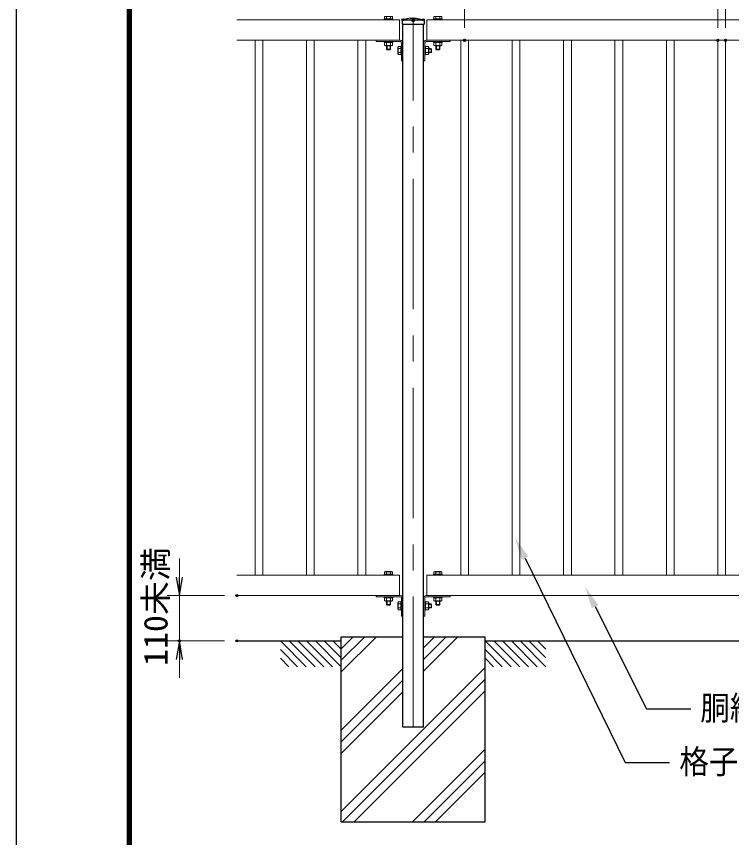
# Model space of a CAD drawing. Units: millimetres, scale not verified. Extents: x -4200 to 4200, y -2970 to 2970.
# Drawn here: x -4200 to -2461, y -1141 to 855 of the extents above; entities that cross this region are included whole.
import ezdxf
from ezdxf.enums import TextEntityAlignment as Align

# ---------------------------------------------------------------- set-up
doc = ezdxf.new("R2010")
doc.units = ezdxf.units.MM
doc.header["$LTSCALE"] = 10
doc.header["$PDMODE"] = 32
doc.header["$PDSIZE"] = 5
doc.linetypes.add('USER2', pattern=[1.125, 0.75, -0.125, 0.125, -0.125])
doc.linetypes.add('USER3', pattern=[50.8, 31.75, -6.35, 6.35, -6.35])
for name, color, linetype, lineweight in [('0-0_D-STR-TXT', 7, 'Continuous', 25), ('0-3_D-STR2', 7, 'Continuous', 13), ('0-4_D-STR3', 3, 'Continuous', 13), ('0-5_D-STR1', 1, 'Continuous', 25), ('0-6_D-BMK', 2, 'USER2', 13), ('0-7_D-STR-DIM', 7, 'Continuous', 13), ('0-8_0', 7, 'Continuous', 25), ('0-A_D-BGD', 7, 'Continuous', 25), ('0-B_D-STR4', 7, 'Continuous', 25), ('0-D_D-TTL', 7, 'Continuous', 25)]:
    doc.layers.add(name, color=color, linetype=linetype, lineweight=lineweight)
doc.layers.add('0-9_Defpoints', color=8, linetype='Continuous')
doc.styles.add('ＭＳ ゴシック', font='')
doc.styles.add('ＭＳ Ｐゴシック', font='')
doc.styles.get('ＭＳ ゴシック').set_extended_font_data('MS Gothic')
doc.styles.get('ＭＳ Ｐゴシック').set_extended_font_data('MS PGothic')

# ---------------------------------------------------------------- blocks, each defined once
blk = doc.blocks.new('DARROWS')
at = {"layer": '0-8_0'}
blk.add_line((0, 0), (-9.991, 0), dxfattribs=at)
blk.add_lwpolyline([(-10, -1.667), (0, 0), (-10, 1.667)], dxfattribs=at)
blk = doc.blocks.new('MLeader10')
at = {"layer": '0-0_D-STR-TXT'}
blk.add_lwpolyline([(-2792.69, -579.47), (-2667.77, -828.08), (-2559.77, -828.08)], dxfattribs=at)
blk.add_solid([(-2800.73, -583.51), (-2784.64, -575.43), (-2816.93, -531.21)], dxfattribs=at)
at = {"layer": '0-0_D-STR-TXT', "style": 'ＭＳ Ｐゴシック', "width": 0.9}
blk.add_text('胴縁\u3000□', height=58.56, dxfattribs=at).set_placement((-2537.09, -872.59), align=Align.BOTTOM_LEFT)
at = {"layer": '0-0_D-STR-TXT', "style": 'ＭＳ ゴシック'}
blk.add_text('50X50X2.3', height=51.95, dxfattribs=at).set_placement((-2249.38, -871.32), align=Align.BOTTOM_LEFT)
blk = doc.blocks.new('MLeader11')
at = {"layer": '0-0_D-STR-TXT'}
blk.add_lwpolyline([(-2963.17, -461.55), (-2719.99, -958.29), (-2611.99, -958.29)], dxfattribs=at)
blk.add_solid([(-2971.25, -465.51), (-2955.08, -457.6), (-2986.91, -413.05)], dxfattribs=at)
at = {"layer": '0-0_D-STR-TXT', "style": 'ＭＳ Ｐゴシック', "width": 0.9}
blk.add_text('格子\u3000□', height=58.56, dxfattribs=at).set_placement((-2588.06, -1002.96), align=Align.BOTTOM_LEFT)
at = {"layer": '0-0_D-STR-TXT', "style": 'ＭＳ ゴシック'}
blk.add_text('19X19X1.6', height=51.95, dxfattribs=at).set_placement((-2300.35, -1001.69), align=Align.BOTTOM_LEFT)

msp = doc.modelspace()

# ---------------------------------------------------------------- linework, layer by layer
at = {"layer": '0-3_D-STR2'}
for p, q in [((-3663.9, 847.39), (-3268.01, 847.39)), ((-3268.01, 797.39), (-3268.01, 847.39)), ((-3202.01, 847.39), (-1268.01, 847.39)), ((-3202.01, 797.39), (-3202.01, 847.39)), ((-3663.9, 797.39), (-3267.01, 797.39)), ((-3619.51, -502.61), (-3619.51, 797.39)), ((-3600.51, -502.61), (-3600.51, 797.39)), ((-3494.51, -502.61), (-3494.51, 797.39)), ((-3475.51, -502.61), (-3475.51, 797.39)), ((-3369.51, -502.61), (-3369.51, 797.39)), ((-3350.51, -502.61), (-3350.51, 797.39)), ((-3202.01, 797.39), (-1268.01, 797.39)), ((-3119.51, -502.61), (-3119.51, 797.39)), ((-3100.51, -502.61), (-3100.51, 797.39)), ((-2994.51, -502.61), (-2994.51, 797.39)), ((-2975.51, -502.61), (-2975.51, 797.39)), ((-2869.51, -502.61), (-2869.51, 797.39)), ((-2850.51, -502.61), (-2850.51, 797.39)), ((-2744.51, -502.61), (-2744.51, 797.39)), ((-2725.51, -502.61), (-2725.51, 797.39)), ((-2619.51, -502.61), (-2619.51, 797.39)), ((-2600.51, -502.61), (-2600.51, 797.39)), ((-2494.51, -502.61), (-2494.51, 797.39)), ((-2475.51, -502.61), (-2475.51, 797.39)), ((-3663.9, -502.61), (-3268.01, -502.61)), ((-3268.01, -552.61), (-3268.01, -502.61)), ((-3202.01, -502.61), (-1268.01, -502.61)), ((-3202.01, -552.61), (-3202.01, -502.61)), ((-3663.9, -552.61), (-3267.01, -552.61)), ((-3202.01, -552.61), (-1268.01, -552.61))]:
    msp.add_line(p, q, dxfattribs=at)
at = {"layer": '0-4_D-STR3'}
for p, q in [((-3305.51, 847.39), (-3305.51, 849.39)), ((-3284.51, 849.39), (-3305.51, 849.39)), ((-3284.51, 847.39), (-3305.51, 847.39)), ((-3304.81, 855.49), (-3304.81, 849.39)), ((-3285.21, 855.49), (-3304.81, 855.49)), ((-3285.21, 849.39), (-3304.81, 849.39)), ((-3299.9, 855.49), (-3299.9, 849.39)), ((-3290.11, 855.49), (-3290.11, 849.39)), ((-3285.21, 855.49), (-3285.21, 849.39)), ((-3284.51, 847.39), (-3284.51, 849.39)), ((-3185.51, 847.39), (-3185.51, 849.39)), ((-3185.51, 849.39), (-3164.51, 849.39)), ((-3185.51, 847.39), (-3164.51, 847.39)), ((-3184.81, 855.49), (-3184.81, 849.39)), ((-3165.21, 855.49), (-3184.81, 855.49)), ((-3165.21, 849.39), (-3184.81, 849.39)), ((-3179.9, 855.49), (-3179.9, 849.39)), ((-3170.11, 855.49), (-3170.11, 849.39)), ((-3165.21, 855.49), (-3165.21, 849.39)), ((-3164.51, 847.39), (-3164.51, 849.39)), ((-3325.01, 797.39), (-3266.41, 797.39)), ((-3325.01, 797.39), (-3325.01, 794.19)), ((-3325.01, 794.19), (-3266.41, 794.19)), ((-3305.51, 792.19), (-3305.51, 794.19)), ((-3284.51, 794.19), (-3305.51, 794.19)), ((-3284.51, 792.19), (-3305.51, 792.19)), ((-3285.21, 792.19), (-3304.81, 792.19)), ((-3304.81, 785.08), (-3304.81, 792.19)), ((-3285.21, 785.08), (-3304.81, 785.08)), ((-3287.66, 784.19), (-3302.35, 784.19)), ((-3300.01, 792.19), (-3300.01, 785)), ((-3300.01, 784.19), (-3300.01, 775.89)), ((-3299.9, 785.08), (-3299.9, 792.19)), ((-3298.71, 784.19), (-3298.71, 774.59)), ((-3291.31, 784.19), (-3291.31, 774.59)), ((-3290.11, 785.08), (-3290.11, 792.19)), ((-3287.66, 784.19), (-3290.11, 784.19)), ((-3290.01, 792.19), (-3290.01, 785)), ((-3290.01, 784.19), (-3290.01, 775.89)), ((-3285.21, 785.08), (-3285.21, 792.19)), ((-3284.51, 792.19), (-3284.51, 794.19)), ((-3272.21, 765.04), (-3272.21, 779.73)), ((-3271.31, 782.19), (-3265.21, 782.19)), ((-3271.31, 762.59), (-3271.31, 782.19)), ((-3266.41, 797.39), (-3268.01, 797.39)), ((-3263.21, 782.89), (-3265.21, 782.89)), ((-3265.21, 761.89), (-3265.21, 782.89)), ((-3265.21, 762.59), (-3265.21, 782.19)), ((-3263.21, 790.99), (-3263.21, 747.39)), ((-3263.21, 761.89), (-3263.21, 782.89)), ((-3260.01, 790.99), (-3260.01, 747.39)), ((-3210.01, 790.99), (-3210.01, 747.39)), ((-3206.81, 790.99), (-3206.81, 747.39)), ((-3204.81, 782.89), (-3206.81, 782.89)), ((-3206.81, 761.89), (-3206.81, 782.89)), ((-3204.81, 761.89), (-3204.81, 782.89)), ((-3204.81, 762.59), (-3204.81, 782.19)), ((-3197.7, 782.19), (-3204.81, 782.19)), ((-3145.01, 797.39), (-3203.61, 797.39)), ((-3203.61, 797.39), (-3202.01, 797.39)), ((-3145.01, 794.19), (-3203.61, 794.19)), ((-3197.7, 762.59), (-3197.7, 782.19)), ((-3196.81, 765.04), (-3196.81, 779.73)), ((-3185.51, 792.19), (-3185.51, 794.19)), ((-3185.51, 794.19), (-3164.51, 794.19)), ((-3185.51, 792.19), (-3164.51, 792.19)), ((-3184.81, 792.19), (-3165.21, 792.19)), ((-3184.81, 785.08), (-3184.81, 792.19)), ((-3184.81, 785.08), (-3165.21, 785.08)), ((-3182.35, 784.19), (-3167.66, 784.19)), ((-3182.35, 784.19), (-3179.9, 784.19)), ((-3180.01, 784.19), (-3180.01, 775.89)), ((-3179.9, 785.08), (-3179.9, 792.19)), ((-3178.71, 784.19), (-3178.71, 774.59)), ((-3171.31, 784.19), (-3171.31, 774.59)), ((-3170.11, 785.08), (-3170.11, 792.19)), ((-3170.01, 784.19), (-3170.01, 775.89)), ((-3165.21, 785.08), (-3165.21, 792.19)), ((-3164.51, 792.19), (-3164.51, 794.19)), ((-3145.01, 797.39), (-3145.01, 794.19)), ((-3290.01, 775.89), (-3300.01, 775.89)), ((-3300.01, 775.89), (-3298.51, 774.39)), ((-3291.51, 774.39), (-3298.51, 774.39)), ((-3290.01, 775.89), (-3291.51, 774.39)), ((-3272.21, 765.04), (-3272.21, 767.5)), ((-3271.31, 777.28), (-3265.21, 777.28)), ((-3271.31, 767.5), (-3265.21, 767.5)), ((-3271.31, 762.59), (-3265.21, 762.59)), ((-3263.21, 761.89), (-3265.21, 761.89)), ((-3204.81, 761.89), (-3206.81, 761.89)), ((-3197.7, 777.28), (-3204.81, 777.28)), ((-3197.7, 767.5), (-3204.81, 767.5)), ((-3197.7, 762.59), (-3204.81, 762.59)), ((-3196.81, 777.39), (-3191.71, 777.39)), ((-3196.81, 776.09), (-3190.41, 776.09)), ((-3196.81, 768.69), (-3190.41, 768.69)), ((-3196.81, 765.04), (-3196.81, 767.5)), ((-3196.81, 767.39), (-3191.71, 767.39)), ((-3191.71, 767.39), (-3191.71, 777.39)), ((-3191.71, 777.39), (-3190.21, 775.89)), ((-3191.71, 767.39), (-3190.21, 768.89)), ((-3190.21, 768.89), (-3190.21, 775.89)), ((-3170.01, 775.89), (-3180.01, 775.89)), ((-3180.01, 775.89), (-3178.51, 774.39)), ((-3171.51, 774.39), (-3178.51, 774.39)), ((-3170.01, 775.89), (-3171.51, 774.39)), ((-3263.21, 747.39), (-3260.01, 747.39)), ((-3206.81, 747.39), (-3210.01, 747.39)), ((-3304.81, -494.51), (-3304.81, -500.61)), ((-3285.21, -494.51), (-3304.81, -494.51)), ((-3287.66, -493.61), (-3302.35, -493.61)), ((-3299.9, -494.51), (-3299.9, -500.61)), ((-3287.66, -493.61), (-3290.11, -493.61)), ((-3290.11, -494.51), (-3290.11, -500.61)), ((-3285.21, -494.51), (-3285.21, -500.61)), ((-3184.81, -494.51), (-3184.81, -500.61)), ((-3165.21, -494.51), (-3184.81, -494.51)), ((-3167.66, -493.61), (-3182.35, -493.61)), ((-3179.9, -494.51), (-3179.9, -500.61)), ((-3167.66, -493.61), (-3170.11, -493.61)), ((-3170.11, -494.51), (-3170.11, -500.61)), ((-3165.21, -494.51), (-3165.21, -500.61)), ((-3305.51, -502.61), (-3305.51, -500.61)), ((-3284.51, -500.61), (-3305.51, -500.61)), ((-3284.51, -502.61), (-3305.51, -502.61)), ((-3285.21, -500.61), (-3304.81, -500.61)), ((-3284.51, -502.61), (-3284.51, -500.61)), ((-3185.51, -502.61), (-3185.51, -500.61)), ((-3185.51, -500.61), (-3164.51, -500.61)), ((-3185.51, -502.61), (-3164.51, -502.61)), ((-3165.21, -500.61), (-3184.81, -500.61)), ((-3164.51, -502.61), (-3164.51, -500.61)), ((-3325.01, -552.61), (-3266.41, -552.61)), ((-3325.01, -552.61), (-3325.01, -555.81)), ((-3325.01, -555.81), (-3266.41, -555.81)), ((-3305.51, -557.81), (-3305.51, -555.81)), ((-3284.51, -555.81), (-3305.51, -555.81)), ((-3284.51, -557.81), (-3305.51, -557.81)), ((-3285.21, -557.81), (-3304.81, -557.81)), ((-3304.81, -564.92), (-3304.81, -557.81)), ((-3299.9, -564.92), (-3299.9, -557.81)), ((-3290.11, -564.92), (-3290.11, -557.81)), ((-3285.21, -564.92), (-3285.21, -557.81)), ((-3284.51, -557.81), (-3284.51, -555.81)), ((-3145.01, -552.61), (-3203.61, -552.61)), ((-3145.01, -555.81), (-3203.61, -555.81)), ((-3185.51, -557.81), (-3185.51, -555.81)), ((-3185.51, -555.81), (-3164.51, -555.81)), ((-3185.51, -557.81), (-3164.51, -557.81)), ((-3184.81, -557.81), (-3165.21, -557.81)), ((-3184.81, -564.92), (-3184.81, -557.81)), ((-3179.9, -564.92), (-3179.9, -557.81)), ((-3170.11, -564.92), (-3170.11, -557.81)), ((-3165.21, -564.92), (-3165.21, -557.81)), ((-3164.51, -557.81), (-3164.51, -555.81)), ((-3145.01, -552.61), (-3145.01, -555.81)), ((-3285.21, -564.92), (-3304.81, -564.92)), ((-3287.66, -565.81), (-3302.35, -565.81)), ((-3300.01, -565.81), (-3300.01, -574.11)), ((-3290.01, -574.11), (-3300.01, -574.11)), ((-3300.01, -574.11), (-3298.51, -575.61)), ((-3298.71, -565.81), (-3298.71, -575.41)), ((-3291.51, -575.61), (-3298.51, -575.61)), ((-3290.01, -574.11), (-3291.51, -575.61)), ((-3291.31, -565.81), (-3291.31, -575.41)), ((-3287.66, -565.81), (-3290.11, -565.81)), ((-3290.01, -565.81), (-3290.01, -574.11)), ((-3272.21, -584.96), (-3272.21, -570.27)), ((-3271.31, -567.81), (-3265.21, -567.81)), ((-3271.31, -587.41), (-3271.31, -567.81)), ((-3271.31, -572.72), (-3265.21, -572.72)), ((-3263.21, -567.11), (-3265.21, -567.11)), ((-3265.21, -588.11), (-3265.21, -567.11)), ((-3265.21, -587.41), (-3265.21, -567.81)), ((-3263.21, -559.01), (-3263.21, -602.61)), ((-3263.21, -588.11), (-3263.21, -567.11)), ((-3260.01, -559.01), (-3260.01, -602.61)), ((-3210.01, -559.01), (-3210.01, -602.61)), ((-3206.81, -559.01), (-3206.81, -602.61)), ((-3204.81, -567.11), (-3206.81, -567.11)), ((-3206.81, -588.11), (-3206.81, -567.11)), ((-3204.81, -588.11), (-3204.81, -567.11)), ((-3204.81, -587.41), (-3204.81, -567.81)), ((-3197.7, -567.81), (-3204.81, -567.81)), ((-3197.7, -572.72), (-3204.81, -572.72)), ((-3197.7, -587.41), (-3197.7, -567.81)), ((-3196.81, -584.96), (-3196.81, -570.27)), ((-3196.81, -572.61), (-3191.71, -572.61)), ((-3196.81, -573.91), (-3190.41, -573.91)), ((-3191.71, -582.61), (-3191.71, -572.61)), ((-3191.71, -572.61), (-3190.21, -574.11)), ((-3190.21, -581.11), (-3190.21, -574.11)), ((-3184.81, -564.92), (-3165.21, -564.92)), ((-3182.35, -565.81), (-3167.66, -565.81)), ((-3182.35, -565.81), (-3179.9, -565.81)), ((-3180.01, -565.81), (-3180.01, -574.11)), ((-3170.01, -574.11), (-3180.01, -574.11)), ((-3180.01, -574.11), (-3178.51, -575.61)), ((-3178.71, -565.81), (-3178.71, -575.41)), ((-3171.51, -575.61), (-3178.51, -575.61)), ((-3170.01, -574.11), (-3171.51, -575.61)), ((-3171.31, -565.81), (-3171.31, -575.41)), ((-3170.01, -565.81), (-3170.01, -574.11)), ((-3272.21, -584.96), (-3272.21, -582.5)), ((-3271.31, -582.5), (-3265.21, -582.5)), ((-3271.31, -587.41), (-3265.21, -587.41)), ((-3263.21, -588.11), (-3265.21, -588.11)), ((-3204.81, -588.11), (-3206.81, -588.11)), ((-3197.7, -582.5), (-3204.81, -582.5)), ((-3197.7, -587.41), (-3204.81, -587.41)), ((-3196.81, -581.31), (-3190.41, -581.31)), ((-3196.81, -584.96), (-3196.81, -582.5)), ((-3196.81, -582.61), (-3191.71, -582.61)), ((-3191.71, -582.61), (-3190.21, -581.11)), ((-3263.21, -602.61), (-3260.01, -602.61)), ((-3206.81, -602.61), (-3210.01, -602.61))]:
    msp.add_line(p, q, dxfattribs=at)
for centre, radius, start, end in [((-3302.35, 788), 3.81, 229.92558, 310.07442), ((-3295.01, 798.01), 13.82, 249.26918, 290.73082), ((-3287.66, 788), 3.81, 229.92558, 310.07442), ((-3268.39, 779.73), 3.81, 139.92558, 220.07442), ((-3266.41, 790.99), 6.4, 0, 90), ((-3266.41, 790.99), 3.2, 0, 90), ((-3203.61, 790.99), 6.4, 90, 180), ((-3203.61, 790.99), 3.2, 90, 180), ((-3200.62, 779.73), 3.81, 319.92558, 40.07442), ((-3182.35, 788), 3.81, 229.92558, 310.07442), ((-3175.01, 798.01), 13.82, 249.26918, 290.73082), ((-3167.66, 788), 3.81, 229.92558, 310.07442), ((-3258.38, 772.39), 13.82, 159.26918, 200.73082), ((-3268.39, 765.04), 3.81, 139.92558, 220.07442), ((-3210.63, 772.39), 13.82, 339.26918, 20.73082), ((-3200.62, 765.04), 3.81, 319.92558, 40.07442), ((-3302.35, -497.42), 3.81, 49.92558, 130.07442), ((-3295.01, -507.43), 13.82, 69.26918, 110.73082), ((-3287.66, -497.42), 3.81, 49.92558, 130.07442), ((-3182.35, -497.42), 3.81, 49.92558, 130.07442), ((-3175.01, -507.43), 13.82, 69.26918, 110.73082), ((-3167.66, -497.42), 3.81, 49.92558, 130.07442), ((-3266.41, -559.01), 6.4, 0, 90), ((-3266.41, -559.01), 3.2, 0, 90), ((-3203.61, -559.01), 6.4, 90, 180), ((-3203.61, -559.01), 3.2, 90, 180), ((-3302.35, -562), 3.81, 229.92558, 310.07442), ((-3295.01, -551.99), 13.82, 249.26918, 290.73082), ((-3287.66, -562), 3.81, 229.92558, 310.07442), ((-3268.39, -570.27), 3.81, 139.92558, 220.07442), ((-3258.38, -577.61), 13.82, 159.26918, 200.73082), ((-3200.62, -570.27), 3.81, 319.92558, 40.07442), ((-3210.63, -577.61), 13.82, 339.26918, 20.73082), ((-3182.35, -562), 3.81, 229.92558, 310.07442), ((-3175.01, -551.99), 13.82, 249.26918, 290.73082), ((-3167.66, -562), 3.81, 229.92558, 310.07442), ((-3268.39, -584.96), 3.81, 139.92558, 220.07442), ((-3200.62, -584.96), 3.81, 319.92558, 40.07442)]:
    msp.add_arc(centre, radius, start, end, dxfattribs=at)
at = {"layer": '0-5_D-STR1'}
for p, q in [((-3261.85, 845.39), (-3262.01, 836.39)), ((-3242.51, 851.39), (-3260.3, 847.3)), ((-3260.01, 847.37), (-3260.01, 847.39)), ((-3260.01, 847.39), (-3210.01, 847.39)), ((-3260.01, 847.39), (-3210.01, 847.39)), ((-3242.51, 851.39), (-3227.51, 851.39)), ((-3227.51, 851.39), (-3209.71, 847.3)), ((-3210.01, 847.37), (-3210.01, 847.39)), ((-3208.16, 845.39), (-3208.01, 836.39)), ((-3262.01, 836.39), (-3208.01, 836.39)), ((-3260.01, -872.61), (-3260.01, 836.39)), ((-3210.01, -872.61), (-3210.01, 836.39)), ((-3210.01, -872.61), (-3260.01, -872.61))]:
    msp.add_line(p, q, dxfattribs=at)
for centre, start, end in [((-3259.85, 845.35), 102.93782, 179), ((-3210.16, 845.35), 1, 77.06218)]:
    msp.add_arc(centre, 2, start, end, dxfattribs=at)
at = {"layer": '0-6_D-BMK', "linetype": 'USER3'}
msp.add_line((-3235.01, -872.61), (-3235.01, 849.49), dxfattribs=at)
at = {"layer": '0-7_D-STR-DIM'}
for p, q in [((-3110.01, 827.39), (-3110.01, 1210.17)), ((-3110.01, 827.39), (-3110.01, 1210.17)), ((-2494.51, 827.39), (-2494.51, 1060.45)), ((-2475.51, 827.39), (-2475.51, 1060.45)), ((-2475.51, 827.39), (-2475.51, 1060.45))]:
    msp.add_line(p, q, dxfattribs=at)
at = {"layer": '0-7_D-STR-DIM', "color": 2, "lineweight": 18}
for p, q in [((-3803.59, -507.61), (-3803.59, -462.61)), ((-3803.59, -552.61), (-3803.59, -662.61)), ((-3803.59, -707.61), (-3803.59, -752.61))]:
    msp.add_line(p, q, dxfattribs=at)
at = {"layer": '0-7_D-STR-DIM', "color": 1, "lineweight": 18}
for p, q in [((-3693.9, -552.61), (-3833.59, -552.61)), ((-3693.9, -662.61), (-3833.59, -662.61))]:
    msp.add_line(p, q, dxfattribs=at)
at = {"layer": '0-9_Defpoints'}
for p in [(-3260.01, 847.39), (-3235.01, 849.49), (-3235.01, 844.49), (-3210.01, 847.39), (-3110.01, 797.39), (-2494.51, 797.39), (-2475.51, 797.39), (-2475.51, 797.39), (-3663.9, -552.61), (-3803.59, -662.61), (-3663.9, -662.61)]:
    msp.add_point(p, dxfattribs=at)
at = {"layer": '0-A_D-BGD'}
for p, q in [((-3663.9, -662.61), (-3410.01, -662.61)), ((-3557.73, -662.61), (-3494.86, -725.48)), ((-3536.52, -662.61), (-3473.65, -725.48)), ((-3515.3, -662.61), (-3452.43, -725.48)), ((-3494.09, -662.61), (-3431.22, -725.48)), ((-3472.88, -662.61), (-3410.01, -725.48)), ((-3451.66, -662.61), (-3410.01, -704.27)), ((-3430.45, -662.61), (-3410.01, -683.06)), ((-3060.01, -662.61), (-1410.01, -662.61)), ((-3060.01, -662.61), (-2997.13, -725.48)), ((-3038.79, -662.61), (-2975.92, -725.48)), ((-3017.58, -662.61), (-2954.71, -725.48)), ((-2996.37, -662.61), (-2933.5, -725.48)), ((-2975.15, -662.61), (-2912.28, -725.48)), ((-2953.94, -662.61), (-2912.28, -704.27)), ((-2932.73, -662.61), (-2912.28, -683.06)), ((-3557.73, -683.83), (-3516.07, -725.48)), ((-3060.01, -683.83), (-3018.35, -725.48)), ((-3557.73, -705.04), (-3537.28, -725.48)), ((-3060.01, -705.04), (-3039.56, -725.48))]:
    msp.add_line(p, q, dxfattribs=at)
at = {"layer": '0-B_D-STR4'}
for p, q in [((-3410.01, -652.61), (-3260.01, -652.61)), ((-3410.01, -1102.61), (-3410.01, -652.61)), ((-3410.01, -709.92), (-3352.7, -652.61)), ((-3410.01, -738.2), (-3324.42, -652.61)), ((-3410.01, -681.63), (-3380.99, -652.61)), ((-3210.01, -652.61), (-3060.01, -652.61)), ((-3210.01, -707.91), (-3154.71, -652.61)), ((-3210.01, -736.19), (-3126.43, -652.61)), ((-3210.01, -679.62), (-3184, -653.62)), ((-3060.01, -1102.61), (-3060.01, -652.61)), ((-3410.01, -1077.61), (-3060.01, -727.61)), ((-3410.01, -879.62), (-3260.01, -729.62)), ((-3410.01, -907.91), (-3260.01, -757.91)), ((-3406.72, -1102.61), (-3060.01, -755.9)), ((-3410.01, -936.19), (-3260.01, -786.19)), ((-3378.44, -1102.61), (-3060.01, -784.18)), ((-3237.02, -1102.61), (-3060.01, -925.6)), ((-3208.73, -1102.61), (-3060.01, -953.89)), ((-3180.45, -1102.61), (-3060.01, -982.17)), ((-3410.01, -1102.61), (-3060.01, -1102.61))]:
    msp.add_line(p, q, dxfattribs=at)
at = {"layer": '0-D_D-TTL', "color": 2}
msp.add_lwpolyline([(-4199.68, 2970.23), (4200.32, 2970.23), (4200.32, -2969.77), (-4199.68, -2969.77)], close=True, dxfattribs=at)
at = {"layer": '0-D_D-TTL'}
for points in [[(-3929.68, 2750.23), (3930.32, 2750.23), (3930.32, -2749.77), (-3929.68, -2749.77)], [(-3927.18, 2747.73), (3927.82, 2747.73), (3927.82, -2747.27), (-3927.18, -2747.27)], [(-3924.68, 2745.23), (3925.32, 2745.23), (3925.32, -2744.77), (-3924.68, -2744.77)], [(-3922.18, 2742.73), (3922.82, 2742.73), (3922.82, -2742.27), (-3922.18, -2742.27)], [(-3919.68, 2740.23), (3920.32, 2740.23), (3920.32, -2739.77), (-3919.68, -2739.77)]]:
    msp.add_lwpolyline(points, close=True, dxfattribs=at)

# ---------------------------------------------------------------- block references
at = {"layer": '0-0_D-STR-TXT'}
for name in ['MLeader11', 'MLeader10']:
    msp.add_blockref(name, (0, 0), dxfattribs=at)
at = {"layer": '0-7_D-STR-DIM', "xscale": 4.5, "yscale": 4.5}
for p, rotation in [((-3803.59, -552.61), 270), ((-3803.59, -662.61), 90)]:
    msp.add_blockref('DARROWS', p, dxfattribs=dict(at, rotation=rotation))

# ---------------------------------------------------------------- texts
at = {"layer": '0-7_D-STR-DIM', "color": 3, "style": 'ＭＳ ゴシック', "width": 1.05}
msp.add_text('110未満', height=57.73, rotation=90, dxfattribs=at).set_placement((-3814.99, -723.71), align=Align.BOTTOM_LEFT)

doc.saveas('drawing.dxf')
